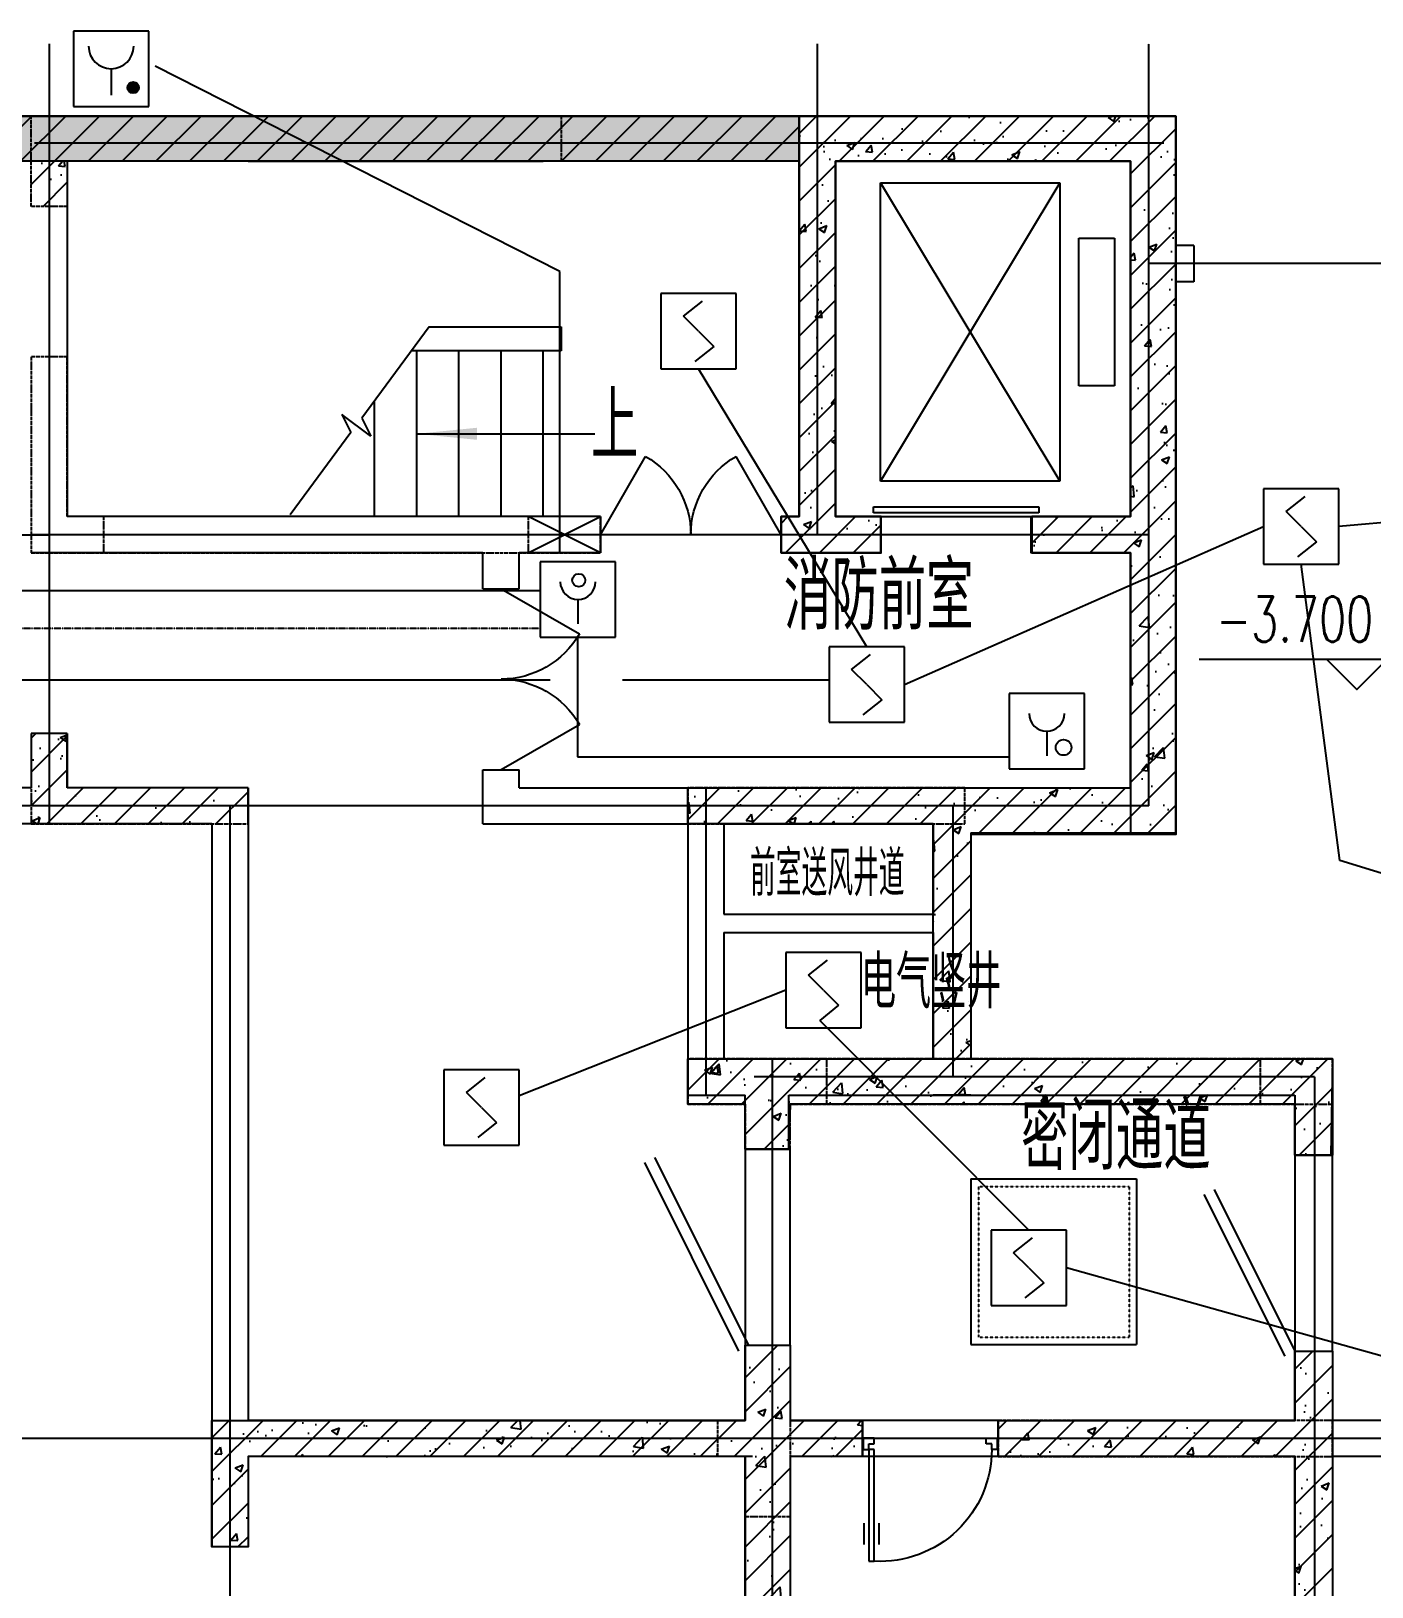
# Model space of a CAD drawing. Extents: x -170759 to 304867, y -311201 to 112352.
# Drawn here: x 97142 to 106043, y -253093 to -242764 of the extents above; entities that cross this region are included whole.
import ezdxf
from ezdxf.enums import TextEntityAlignment as Align

# ---------------------------------------------------------------- set-up
doc = ezdxf.new("R2010")
doc.units = 0
for name, pattern in [('ACAD_ISO04W100', [30.5, 24, -3, 0.5, -3]), ('CENTER2', [1.125, 0.75, -0.125, 0.125, -0.125]), ('DASH', [0.35, 0.25, -0.1]), ('DOTE', [2.42, 2, -0.2, 0.02, -0.2])]:
    doc.linetypes.add(name, pattern=pattern)
doc.layers.get('0').update_dxf_attribs({"linetype": 'CONTINUOUS'})
for name, color, linetype in [('7', 8, 'CONTINUOUS'), ('DOTE', 251, 'CONTINUOUS'), ('EQUIP', 3, 'CONTINUOUS'), ('PUB_DIM', 3, 'CONTINUOUS'), ('STAIR', 2, 'CONTINUOUS'), ('TEX', 7, 'CONTINUOUS'), ('TEXT', 6, 'CONTINUOUS'), ('TXT', 3, 'CONTINUOUS'), ('WALL', 7, 'CONTINUOUS'), ('WINDOW', 151, 'CONTINUOUS'), ('WINDOW_TEXT', 7, 'CONTINUOUS'), ('WZ', 3, 'CONTINUOUS'), ('X', 4, 'CONTINUOUS'), ('ZHU', 251, 'CONTINUOUS'), ('ZXX', 2, 'ACAD_ISO04W100'), ('导线', 1, 'CONTINUOUS'), ('消防', 1, 'CONTINUOUS')]:
    doc.layers.add(name, color=color, linetype=linetype)
doc.styles.add('HZS', font='txt', dxfattribs={"width": 0.7, "bigfont": 'HZS'})
doc.styles.add('HZTXT', font='txt.shx', dxfattribs={"width": 0.8, "bigfont": 'hztxt.shx'})
doc.styles.add('HZXXX', font='romans', dxfattribs={"width": 0.7, "bigfont": 'hzs'})
doc.styles.add('SIMPLEX', font='SIMPLEX.SHX')
doc.styles.add('XC93', font='hzst-e.shx', dxfattribs={"width": 0.75, "bigfont": 'xc93.shx'})
pattern_1 = [(50, (50704.1, -264957.1), (546.554, -47.8173), [57.15, -628.65]), (355, (50704.1, -264957.1), (-105.7285, 573.17), [45.72, -502.92]), (100.451, (50749.67, -264961.1), (440.8275, 525.35), [48.57, -534.27]), (46.1842, (50704.1, -264804.7), (813.237, -126.127), [85.725, -942.975]), (96.6356, (50771.9, -264815.2), (712.213, 742.277), [72.855, -801.405]), (351.184, (50704.1, -264804.7), (712.214, 742.275), [68.58, -754.38]), (21, (50780.3, -264842.8), (454.8446, -306.7966), [57.15, -628.65]), (326, (50780.3, -264842.8), (185.406, 552.564), [45.72, -502.92]), (71.4514, (50818.2, -264868.36), (640.2495, 245.7686), [48.57, -534.27]), (37.5, (50704.12, -264957.1), (9.2658, 253.6651), [0, -496.824, 0, -510.54, 0, -504.825]), (7.5, (50704.12, -264957.1), (200.459, 300.5417), [0, -291.084, 0, -485.394, 0, -192.405]), (327.5, (50534.2, -264957.1), (406.7718, -17.1862), [0, -190.5, 0, -594.36, 0, -788.67]), (317.5, (50458, -264957.1), (444.3875, 76.2795), [0, -247.65, 0, -394.716, 0, -560.07])]
pattern_2 = [(45, (50704.12, -266421.94), (-112.2532, 112.2532), [])]

# ---------------------------------------------------------------- blocks, each defined once
blk = doc.blocks.new('_LINKPT1')
blk.add_line((0, 0), (0, 0))
blk = doc.blocks.new('M_I14YDH')
for p, q in [((0.5, 0.5), (-0.5, 0.5)), ((-0.5, 0.5), (-0.5, -0.5)), ((0.5, -0.5), (0.5, 0.5)), ((-0.2, 0.2), (0.05, 0.4)), ((0, 0), (-0.2, 0.2)), ((0, 0), (0.2, -0.2)), ((0.2, -0.2), (-0.05, -0.4)), ((-0.5, -0.5), (0.5, -0.5))]:
    blk.add_line(p, q)
for p in [(0, 0.5), (-0.5, 0), (0.5, 0), (0, -0.5)]:
    blk.add_blockref('_LINKPT1', p)
at = {"width": 0.8, "flags": 9}
blk.add_attdef('A', (0, 0), '', height=0.00002, dxfattribs=at)
blk = doc.blocks.new('M_A23MCU')
for p, q in [((-0.454, 0.081), (-0.454, 0.905)), ((-0.454, 0.905), (-0.413, 0.905)), ((-0.413, 0.905), (-0.413, 0.081)), ((-0.489, 0.782), (-0.489, 0.624)), ((-0.378, 0.782), (-0.378, 0.624)), ((-0.495, -0.002), (-0.495, 0.081)), ((-0.495, 0.081), (-0.454, 0.081)), ((-0.413, 0.081), (-0.454, 0.081)), ((-0.454, 0.081), (-0.454, 0.039)), ((-0.454, 0.039), (-0.413, 0.039)), ((-0.413, 0.039), (-0.413, -0.002)), ((0.412, 0.039), (0.412, -0.002)), ((0.453, 0.039), (0.412, 0.039)), ((0.453, 0.081), (0.453, 0.039)), ((0.494, 0.081), (0.453, 0.081)), ((0.494, -0.002), (0.494, 0.081)), ((-0.413, -0.002), (-0.495, -0.002)), ((-0.495, -0.002), (-0.495, -0.002)), ((0.412, -0.002), (0.494, -0.002)), ((0.494, -0.002), (0.494, -0.002))]:
    blk.add_line(p, q)
blk.add_arc((-0.372, 0.082), 0.825, 359.9283, 92.866)
blk = doc.blocks.new('_X0AQQ')
for p, q in [((0.5, 0.5), (-0.5, 0.5)), ((-0.5, 0.5), (-0.5, -0.5)), ((0.5, -0.5), (0.5, 0.5)), ((0, 0), (0, -0.324)), ((-0.5, -0.5), (0.5, -0.5))]:
    blk.add_line(p, q)
blk.add_circle((0.223, -0.215), 0.104)
blk.add_arc((0, 0.234), 0.234, 180, 0)
at = {"xscale": 0.002, "yscale": 0.002, "zscale": 0.002}
for p in [(0, 0.5), (-0.5, 0), (0.5, 0), (0, -0.5)]:
    blk.add_blockref('_LINKPT1', p, dxfattribs=at)
at = {"style": 'XC93', "width": 0.75, "flags": 9}
blk.add_attdef('A', (0, 0), '', height=0.00002, dxfattribs=at)
blk = doc.blocks.new('_X1BIG')
for p, q in [((0.5, 0.5), (-0.5, 0.5)), ((-0.5, 0.5), (-0.5, -0.5)), ((0.5, -0.5), (0.5, 0.5)), ((0, 0), (0, -0.324)), ((-0.5, -0.5), (0.5, -0.5))]:
    blk.add_line(p, q)
blk.add_circle((0.012, 0.254), 0.0864)
blk.add_arc((0, 0.234), 0.234, 180, 0)
at = {"xscale": 0.002, "yscale": 0.002, "zscale": 0.002}
for p in [(0, 0.5), (-0.5, 0), (0.5, 0), (0, -0.5)]:
    blk.add_blockref('_LINKPT1', p, dxfattribs=at)
at = {"style": 'XC93', "width": 0.75, "flags": 9}
blk.add_attdef('A', (0, 0), '', height=0.00002, dxfattribs=at)
blk = doc.blocks.new('_DBLK1')
for p, q in [((-0.5, 0), (-0.25, -0.433)), ((0.5, 0), (0.25, -0.433))]:
    blk.add_line(p, q)
for centre, start, end in [((-0.5, 0), 300, 0), ((0.5, 0), 180, 240)]:
    blk.add_arc(centre, 0.5, start, end)
at = {"layer": 'WINDOW_TEXT', "style": 'SIMPLEX', "flags": 9}
blk.add_attdef('A', text='', height=1, dxfattribs=at).set_placement((0, 1.5), align=Align.MIDDLE)
blk = doc.blocks.new('_ARROW')
blk.add_solid([(0, 0), (-1, 0.1), (-1, -0.1)])
blk = doc.blocks.new('M_I17LNN')
for p, q in [((0.5, 0.5), (-0.5, 0.5)), ((-0.5, 0.5), (-0.5, -0.5)), ((0.5, -0.5), (0.5, 0.5)), ((0, 0), (0, -0.35)), ((-0.5, -0.5), (0.5, -0.5))]:
    blk.add_line(p, q)
blk.add_arc((0, 0.3), 0.3, 180, 0)
for p in [(0, 0.5), (-0.5, 0), (0.5, 0), (0, -0.5)]:
    blk.add_blockref('_LINKPT1', p)
at = {"width": 0.8, "flags": 9}
blk.add_attdef('A', (0, 0), '', height=0.00002, dxfattribs=at)
blk = doc.blocks.new('A$C040471D3')
at = {"layer": 'EQUIP'}
blk.add_circle((396, 125), 37.5, dxfattribs=at)
for points in [[(363, 144), (428, 144), (358, 125), (433, 125)], [(363, 106), (428, 106), (358, 125), (433, 125)], [(377, 157), (414, 157), (363, 144), (428, 144)], [(377, 92), (414, 92), (363, 106), (428, 106)], [(396, 162), (396, 162), (377, 157), (414, 157)], [(396, 87), (396, 87), (377, 92), (414, 92)]]:
    blk.add_solid(points, dxfattribs=at)
at = {"layer": 'EQUIP', "xscale": 500, "yscale": 500, "zscale": 500}
blk.add_blockref('M_I17LNN', (250, 250), dxfattribs=at)
blk = doc.blocks.new('A$C0C615F67')
blk.add_blockref('A$C040471D3', (0, 0))

msp = doc.modelspace()

# ---------------------------------------------------------------- hatches: boundary and pattern name
at = {"layer": 'WALL'}
h = msp.add_hatch(dxfattribs=at)
h.set_pattern_fill('AR-CONC', color=256, scale=3, style=0)
h.set_pattern_definition(pattern_1)
h.paths.add_polyline_path([(87481.64473, -243327.46476), (102241.64473, -243327.46476), (102241.64473, -243627.46476), (87481.64473, -243627.46476)])
h = msp.add_hatch(dxfattribs=at)
h.set_pattern_fill('ANSI31', color=256, scale=50, style=0)
h.set_pattern_definition(pattern_2)
h.paths.add_polyline_path([(87481.64473, -243327.46476), (102241.64473, -243327.46476), (102241.64473, -243627.46476), (87481.64473, -243627.46476)])
h = msp.add_hatch(dxfattribs=at)
h.set_pattern_fill('AR-CONC', color=256, scale=3, style=0)
h.set_pattern_definition(pattern_1)
h.paths.add_polyline_path([(102241.64473, -243327.46476), (104741.64473, -243327.46476), (104741.64473, -248097.46476), (103381.64473, -248097.46476), (103381.64473, -249587.46476), (105781.64473, -249587.46476), (105771.64473, -250227.46476), (105531.64473, -250227.46476), (105531.64473, -249887.46476), (102181.64473, -249887.46476), (102171.64473, -250187.46476), (101881.64473, -250187.46476), (101881.64473, -249887.46476), (101501.64473, -249887.46476), (101501.64473, -249586.5813), (103131.64473, -249586.5813), (103131.64473, -248027.46479), (101501.64473, -248027.46479), (101501.64473, -247787.46476), (104441.64473, -247787.46476), (104441.64473, -246227.46476), (103781.84279, -246227.46476), (103781.84279, -245987.46476), (104441.64473, -245987.46476), (104441.64473, -243627.46476), (102481.64473, -243627.46476), (102481.64473, -245987.46476), (102781.84279, -245987.46476), (102781.84279, -246227.46476), (102121.64473, -246227.46476), (102121.64473, -245987.46476), (102241.64473, -245987.46476)])
h = msp.add_hatch(dxfattribs=at)
h.set_pattern_fill('ANSI31', color=256, scale=50, style=0)
h.set_pattern_definition([(45, (50704.12, -265794.55), (-112.2532, 112.2532), [])])
h.paths.add_polyline_path([(102241.64473, -243327.46476), (104741.64473, -243327.46476), (104741.64473, -248097.46476), (103381.64473, -248097.46476), (103381.64473, -249587.46476), (105781.64473, -249587.46476), (105771.64473, -250227.46476), (105531.64473, -250227.46476), (105531.64473, -249887.46476), (102181.64473, -249887.46476), (102171.64473, -250187.46476), (101881.64473, -250187.46476), (101881.64473, -249887.46476), (101501.64473, -249887.46476), (101501.64473, -249586.5813), (103131.64473, -249586.5813), (103131.64473, -248027.46479), (101501.64473, -248027.46479), (101501.64473, -247787.46476), (104441.64473, -247787.46476), (104441.64473, -246227.46476), (103781.84279, -246227.46476), (103781.84279, -245987.46476), (104441.64473, -245987.46476), (104441.64473, -243627.46476), (102481.64473, -243627.46476), (102481.64473, -245987.46476), (102781.84279, -245987.46476), (102781.84279, -246227.46476), (102121.64473, -246227.46476), (102121.64473, -245987.46476), (102241.64473, -245987.46476)])
h = msp.add_hatch(dxfattribs=at)
h.set_pattern_fill('AR-CONC', color=256, scale=3, style=0)
h.set_pattern_definition(pattern_1)
h.paths.add_polyline_path([(92461.64473, -243627.46476), (92341.64473, -243627.46476), (92341.64473, -243927.46476), (92461.64473, -243927.46476)])
h.paths.add_polyline_path([(92581.64473, -243627.46476), (92461.64473, -243627.46476), (92461.64473, -243927.46476), (92581.64473, -243927.46476)])
h.paths.add_polyline_path([(97141.64473, -243927.46476), (97261.64473, -243927.46476), (97261.64473, -243627.46476), (97141.64473, -243627.46476)])
h.paths.add_polyline_path([(97261.64473, -243927.46476), (97381.64473, -243927.46476), (97381.64473, -243627.46476), (97261.64473, -243627.46476)])
h = msp.add_hatch(dxfattribs=at)
h.set_pattern_fill('ANSI31', color=256, scale=50, style=0)
h.set_pattern_definition(pattern_2)
h.paths.add_polyline_path([(92461.64473, -243627.46476), (92341.64473, -243627.46476), (92341.64473, -243927.46476), (92461.64473, -243927.46476)])
h.paths.add_polyline_path([(92581.64473, -243627.46476), (92461.64473, -243627.46476), (92461.64473, -243927.46476), (92581.64473, -243927.46476)])
h.paths.add_polyline_path([(97141.64473, -243927.46476), (97261.64473, -243927.46476), (97261.64473, -243627.46476), (97141.64473, -243627.46476)])
h.paths.add_polyline_path([(97261.64473, -243927.46476), (97381.64473, -243927.46476), (97381.64473, -243627.46476), (97261.64473, -243627.46476)])
h = msp.add_hatch(dxfattribs=at)
h.set_pattern_fill('AR-CONC', color=256, scale=3, style=0)
h.set_pattern_definition(pattern_1)
h.paths.add_polyline_path([(98581.64473, -248027.46476), (98581.64473, -247787.46476), (97381.64473, -247787.46476), (97381.64473, -247427.46476), (97141.64473, -247427.46476), (97141.64473, -248027.46476)])
h.paths.add_polyline_path([(94981.64473, -249987.46476), (94981.64473, -248027.46476), (95341.64473, -248027.46476), (95341.64473, -247787.46476), (94381.64473, -247787.46476), (94381.64473, -248027.46476), (94741.64473, -248027.46476), (94741.64473, -249987.46476)])
h = msp.add_hatch(dxfattribs=at)
h.set_pattern_fill('ANSI31', color=256, scale=50, style=0)
h.set_pattern_definition([(45, (50704.12, -264485.69), (-112.2532, 112.2532), [])])
h.paths.add_polyline_path([(98581.64473, -248027.46476), (98581.64473, -247787.46476), (97381.64473, -247787.46476), (97381.64473, -247427.46476), (97141.64473, -247427.46476), (97141.64473, -248027.46476)])
h.paths.add_polyline_path([(94981.64473, -249987.46476), (94981.64473, -248027.46476), (95341.64473, -248027.46476), (95341.64473, -247787.46476), (94381.64473, -247787.46476), (94381.64473, -248027.46476), (94741.64473, -248027.46476), (94741.64473, -249987.46476)])
h = msp.add_hatch(dxfattribs=at)
h.set_pattern_fill('AR-CONC', color=256, scale=3, style=0)
h.set_pattern_definition(pattern_1)
h.paths.add_polyline_path([(98341.64473, -252827.46476), (98341.64473, -251987.46476), (101881.64473, -251987.46476), (101881.64473, -251487.46476), (102181.64473, -251487.46476), (102181.64473, -251987.46476), (102661.64473, -251987.46476), (102661.64473, -252227.46476), (102181.64473, -252227.46476), (102181.64473, -255877.46476), (105531.64473, -255877.46476), (105531.64473, -252227.46476), (103561.64473, -252227.46476), (103561.64473, -251987.46476), (105531.64473, -251987.46476), (105531.64473, -251527.46476), (105781.64473, -251527.46476), (105781.64473, -257987.46476), (105531.64473, -257987.46476), (105531.64473, -257027.46476), (105211.64473, -257027.46476), (105212.31083, -256787.46661), (105531.64473, -256788.7137), (105531.64473, -256127.46476), (103621.64455, -256127.46476), (103621.64455, -256888.07186), (103431.64455, -256888.07186), (103431.64455, -256538.07186), (103131.64473, -256538.07186), (103131.64473, -256127.46476), (102181.64473, -256127.46476), (102181.64473, -256787.46476), (102511.64473, -256787.46476), (102511.64473, -257027.46476), (101611.64473, -257027.46476), (102181.64473, -257027.46476), (102181.64473, -257987.46476), (101881.64473, -257987.46476), (101881.64473, -257027.46476), (101611.64473, -257027.46476), (101611.64473, -256787.46476), (101881.64473, -256787.46476), (101881.64473, -252227.46476), (98581.64473, -252227.46476), (98581.64473, -252827.46476)])
h = msp.add_hatch(dxfattribs=at)
h.set_pattern_fill('ANSI31', color=256, scale=50, style=0)
h.set_pattern_definition([(45, (50015.15, -264957.1), (-112.2532, 112.2532), [])])
h.paths.add_polyline_path([(98341.64473, -252827.46476), (98341.64473, -251987.46476), (101881.64473, -251987.46476), (101881.64473, -251487.46476), (102181.64473, -251487.46476), (102181.64473, -251987.46476), (102661.64473, -251987.46476), (102661.64473, -252227.46476), (102181.64473, -252227.46476), (102181.64473, -255877.46476), (105531.64473, -255877.46476), (105531.64473, -252227.46476), (103561.64473, -252227.46476), (103561.64473, -251987.46476), (105531.64473, -251987.46476), (105531.64473, -251527.46476), (105781.64473, -251527.46476), (105781.64473, -257987.46476), (105531.64473, -257987.46476), (105531.64473, -257027.46476), (105211.64473, -257027.46476), (105212.31083, -256787.46661), (105531.64473, -256788.7137), (105531.64473, -256127.46476), (103621.64455, -256127.46476), (103621.64455, -256888.07186), (103431.64455, -256888.07186), (103431.64455, -256538.07186), (103131.64473, -256538.07186), (103131.64473, -256127.46476), (102181.64473, -256127.46476), (102181.64473, -256787.46476), (102511.64473, -256787.46476), (102511.64473, -257027.46476), (101611.64473, -257027.46476), (102181.64473, -257027.46476), (102181.64473, -257987.46476), (101881.64473, -257987.46476), (101881.64473, -257027.46476), (101611.64473, -257027.46476), (101611.64473, -256787.46476), (101881.64473, -256787.46476), (101881.64473, -252227.46476), (98581.64473, -252227.46476), (98581.64473, -252827.46476)])

# ---------------------------------------------------------------- linework, layer by layer
at = {"linetype": 'DASH', "ltscale": 0.3}
for p, q in [((103431.14736, -250434.04744, 0), (103431.14736, -251434.04744, 0)), ((103431.14736, -250434.04744, 0), (104431.14736, -250434.04744, 0)), ((104431.14736, -250434.04744, 0), (104431.14736, -251434.04744, 0)), ((103431.14736, -251434.04744, 0), (104431.14736, -251434.04744, 0))]:
    msp.add_line(p, q, dxfattribs=at)
at = {"layer": '7', "color": 253}
for p, q in [((103785.73544, -246227.46476, 0), (103785.73544, -245987.46476, 0)), ((97381.64473, -246227.46476, 0), (97141.64473, -246227.46476, 0)), ((104441.64473, -246227.46476, 0), (103785.73544, -246227.46476, 0)), ((97381.64473, -247427.46476, 0), (97141.64473, -247427.46476, 0)), ((97381.64473, -247787.46476, 0), (97381.64473, -247427.46476, 0)), ((98581.64473, -247787.46476, 0), (97381.64473, -247787.46476, 0)), ((98581.64473, -248027.46476, 0), (98581.64473, -247787.46476, 0))]:
    msp.add_line(p, q, dxfattribs=at)
at = {"layer": '7'}
for p, q in [((101280.35713, -250241.11642, 0), (101905.83467, -251493.62504, 0)), ((101881.64473, -250187.46476, 0), (101881.64473, -251487.46476, 0)), ((102181.64473, -251487.46476, 0), (102181.64473, -250187.46476, 0)), ((105531.64473, -250227.46476, 0), (105531.64473, -251527.46476, 0)), ((105781.64473, -251527.46476, 0), (105781.64473, -250227.46476, 0)), ((103381.14736, -250384.04744, 0), (103381.14736, -251484.04744, 0)), ((103381.14736, -250384.04744, 0), (104481.14736, -250384.04744, 0)), ((104481.14736, -250384.04744, 0), (104481.14736, -251484.04744, 0)), ((104995.52113, -250453.88595, 0), (105531.64473, -251527.46476, 0)), ((104928.42245, -250487.39367, 0), (105464.54606, -251560.97249, 0)), ((103381.14736, -251484.04744, 0), (104481.14736, -251484.04744, 0)), ((103561.64475, -251987.46476, 0), (102661.64475, -251987.46476, 0)), ((103561.64475, -252227.46476, 0), (102661.64475, -252227.46476, 0))]:
    msp.add_line(p, q, dxfattribs=at)
at = {"layer": 'DOTE', "color": 251, "linetype": 'DOTE', "ltscale": 0.5}
for p, q in [((97261.64473, -242847.26599, 0), (97261.64473, -248027.46476, 0)), ((102361.64473, -246107.46476, 0), (102361.64473, -242848.37163, 0)), ((104561.64473, -247907.46476, 0), (104561.64473, -242848.14624, 0)), ((104661.64473, -243507.46476, 0), (97163.64473, -243507.46476, 0)), ((106361.64473, -244307.46476, 0), (104561.64473, -244307.46476, 0)), ((85161.64473, -246107.46476, 0), (97261.64473, -246107.46476, 0)), ((104561.64473, -246107.46476, 0), (97141.64473, -246107.46476, 0)), ((101621.64473, -247787.46476, 0), (101621.64473, -249827.46476, 0)), ((104561.64473, -247907.46476, 0), (94861.64473, -247907.46476, 0)), ((98461.64473, -247907.46476, 0), (98461.64473, -266159.69623, 0)), ((103261.64473, -247907.46476, 0), (103261.64473, -249707.46476, 0)), ((102061.64473, -249587.46476, 0), (102061.64473, -266159.69623, 0)), ((105661.64473, -249707.46476, 0), (101941.64473, -249707.46476, 0)), ((104561.64473, -249707.46476, 0), (102061.64473, -249707.46476, 0)), ((105661.64473, -249707.46476, 0), (105661.64473, -266159.69623, 0)), ((107101.64473, -252107.46476, 0), (94861.64473, -252107.46476, 0))]:
    msp.add_line(p, q, dxfattribs=at)
at = {"layer": 'PUB_DIM', "elevation": 0}
msp.add_lwpolyline([(99701.69186, -245437.46476), (100885.42337, -245437.46476)], dxfattribs=at)
at = {"layer": 'STAIR'}
for p, q in [((98581.69186, -243627.46476, 0), (100541.69186, -243627.46476, 0)), ((103970.92312, -243770.65893, 0), (102781.64473, -245751.46476, 0)), ((102781.64473, -243770.65893, 0), (103970.92312, -245751.46476, 0)), ((102781.64473, -245751.46476, 0), (102781.64473, -243770.65893, 0)), ((102781.64473, -243770.65893, 0), (103970.92312, -243770.65893, 0)), ((103970.92312, -243770.65893, 0), (103970.92312, -245751.46476, 0)), ((104098.04699, -245119.1949, 0), (104098.04699, -244139.1949, 0)), ((104098.04699, -244139.1949, 0), (104334.04699, -244139.1949, 0)), ((104334.04699, -244139.1949, 0), (104334.04699, -245119.1949, 0)), ((99784.43015, -244727.46476, 0), (99336.55079, -245333.25419, 0)), ((99701.69186, -245987.46476, 0), (99701.69186, -244887.46476, 0)), ((99981.69186, -245987.46476, 0), (99981.69186, -244887.46476, 0)), ((100261.69186, -245987.46476, 0), (100261.69186, -244887.46476, 0)), ((100541.69186, -245987.46476, 0), (100541.69186, -244887.46476, 0)), ((104334.04699, -245119.1949, 0), (104098.04699, -245119.1949, 0)), ((99397.3729, -245452.8396, 0), (99204.3892, -245310.16062, 0)), ((99204.3892, -245310.16062, 0), (99265.2113, -245429.74604, 0)), ((99421.69186, -245987.46476, 0), (99421.69186, -245218.0947, 0)), ((99336.55079, -245333.25419, 0), (99397.3729, -245452.8396, 0)), ((99265.2113, -245429.74604, 0), (98861.69186, -245975.53546, 0)), ((103970.92312, -245751.46476, 0), (102781.64473, -245751.46476, 0)), ((102734.02162, -245921.6576, 0), (103832.04584, -245921.6576, 0)), ((102734.02162, -245962.88946, 0), (102734.02162, -245921.6576, 0)), ((103832.04584, -245921.6576, 0), (103832.04584, -245962.88946, 0)), ((100241.69186, -245987.46476, 0), (98581.69186, -245987.46476, 0)), ((100241.69186, -245987.46476, 0), (98581.69186, -245987.46476, 0)), ((103832.04584, -245962.88946, 0), (102734.02162, -245962.88946, 0)), ((102785.73544, -245987.46476, 0), (103785.73544, -245987.46476, 0))]:
    msp.add_line(p, q, dxfattribs=at)
at = {"layer": 'TEXT', "color": 3}
msp.add_lwpolyline([(105743.22584, -246935.26039), (105943.22584, -247135.3393), (106143.22584, -246935.26039), (104897.07694, -246935.26039)], dxfattribs=at)
at = {"layer": 'WALL'}
for p, q in [((104741.64473, -243327.46476, 0), (87481.64473, -243327.46476, 0)), ((104741.64473, -244187.46476, 0), (104741.64473, -243327.46476, 0)), ((104741.64473, -244187.46476, 0), (104741.64473, -243387.46476, 0)), ((97381.64473, -243627.46476, 0), (97381.64473, -245987.46476, 0)), ((100661.64473, -243627.46476, 0), (97381.64473, -243627.46476, 0)), ((102241.64473, -243627.46476, 0), (97381.64473, -243627.46476, 0)), ((102241.64473, -245987.46476, 0), (102241.64473, -243627.46476, 0)), ((102481.64473, -243627.46476, 0), (102481.64473, -245987.46476, 0)), ((104441.64473, -243627.46476, 0), (102481.64473, -243627.46476, 0)), ((104441.64473, -243627.46476, 0), (102481.64473, -243627.46476, 0)), ((104441.64473, -245987.46476, 0), (104441.64473, -243627.46476, 0)), ((104441.64473, -245987.46476, 0), (104441.64473, -243627.46476, 0)), ((104861.64473, -244187.46476, 0), (104741.64473, -244187.46476, 0)), ((104861.64473, -244187.46476, 0), (104741.64473, -244187.46476, 0)), ((104861.64473, -244187.46476, 0), (104861.64473, -244427.46476, 0)), ((104861.64473, -244187.46476, 0), (104861.64473, -244427.46476, 0)), ((104861.64473, -244187.46476, 0), (104861.64473, -244427.46476, 0)), ((104741.64473, -247907.46476, 0), (104741.64473, -244427.46476, 0)), ((104741.64473, -248087.46476, 0), (104741.64473, -244427.46476, 0)), ((104861.64473, -244427.46476, 0), (104741.64473, -244427.46476, 0)), ((104861.64473, -244427.46476, 0), (104741.64473, -244427.46476, 0)), ((99784.43015, -244727.46476, 0), (100661.69186, -244727.46476, 0)), ((100661.69186, -244727.46476, 0), (100661.69186, -244887.46476, 0)), ((100661.69186, -244887.46476, 0), (99666.13707, -244887.46476, 0)), ((97381.64473, -244927.46476, 0), (97381.64473, -245987.46476, 0)), ((100921.64473, -245987.46476, 0), (97381.64473, -245987.46476, 0)), ((100921.64473, -245987.46476, 0), (97381.64473, -245987.46476, 0)), ((100921.64473, -245987.46476, 0), (100921.64473, -246227.46476, 0)), ((100921.64473, -245987.46476, 0), (100921.64473, -246227.46476, 0)), ((102241.64473, -245987.46476, 0), (102121.64473, -245987.46476, 0)), ((102121.64473, -245987.46476, 0), (102121.64473, -246227.46476, 0)), ((102241.64473, -245987.46476, 0), (102121.64473, -245987.46476, 0)), ((102121.64473, -245987.46476, 0), (102121.64473, -246227.46476, 0)), ((102481.64473, -245987.46476, 0), (102785.73544, -245987.46476, 0)), ((102481.64473, -245987.46476, 0), (102785.73544, -245987.46476, 0)), ((102785.73544, -246227.46476, 0), (102785.73544, -245987.46476, 0)), ((102785.73544, -246227.46476, 0), (102785.73544, -245987.46476, 0)), ((103785.73544, -245987.46476, 0), (104441.64473, -245987.46476, 0)), ((103785.73544, -245987.46476, 0), (104441.64473, -245987.46476, 0)), ((103785.73544, -246227.46476, 0), (103785.73544, -245987.46476, 0)), ((103785.73544, -246227.46476, 0), (103785.73544, -245987.46476, 0)), ((97381.64473, -246227.46476, 0), (97141.64473, -246227.46476, 0)), ((97381.64473, -246227.46476, 0), (97141.64473, -246227.46476, 0)), ((97381.64473, -246227.46476, 0), (97141.64473, -246227.46476, 0)), ((100141.64473, -246227.46476, 0), (97381.64473, -246227.46476, 0)), ((100141.64473, -246227.46476, 0), (97381.64473, -246227.46476, 0)), ((97381.64473, -246227.46476, 0), (97381.64473, -246227.46476, 0)), ((97381.64473, -246227.46476, 0), (97381.64473, -246227.46476, 0)), ((100141.64473, -246467.46476, 0), (100141.64473, -246227.46476, 0)), ((100381.64473, -246467.46476, 0), (100381.64473, -246227.46476, 0)), ((100731.64473, -246227.46476, 0), (100381.64473, -246227.46476, 0)), ((100731.64473, -246227.46476, 0), (100381.64473, -246227.46476, 0)), ((100731.64473, -246227.46476, 0), (100381.64473, -246227.46476, 0)), ((100921.64473, -246227.46476, 0), (100381.64473, -246227.46476, 0)), ((102121.64473, -246227.46476, 0), (102785.73544, -246227.46476, 0)), ((102121.64473, -246227.46476, 0), (102785.73544, -246227.46476, 0)), ((103785.73544, -246227.46476, 0), (104441.64473, -246227.46476, 0)), ((103785.73544, -246227.46476, 0), (104441.64473, -246227.46476, 0)), ((104441.64473, -247787.46476, 0), (104441.64473, -246227.46476, 0)), ((104441.64473, -247787.46476, 0), (104441.64473, -246227.46476, 0)), ((100141.64473, -246467.46476, 0), (100381.64473, -246467.46476, 0)), ((97141.64473, -247427.46476, 0), (97141.64473, -247787.46476, 0)), ((97381.64473, -247427.46476, 0), (97141.64473, -247427.46476, 0)), ((97381.64473, -247427.46476, 0), (97381.64473, -247787.46476, 0)), ((100141.64473, -248027.46476, 0), (100141.64473, -247667.46476, 0)), ((100141.64473, -247667.46476, 0), (100381.64473, -247667.46476, 0)), ((100381.64473, -247787.46476, 0), (100381.64473, -247667.46476, 0)), ((97141.64473, -247787.46476, 0), (92581.64473, -247787.46476, 0)), ((98581.64473, -247787.46476, 0), (97381.64473, -247787.46476, 0)), ((98581.64473, -247787.46476, 0), (98581.64473, -251987.46476, 0)), ((100381.64473, -247787.46476, 0), (104441.64473, -247787.46476, 0)), ((101531.03763, -247787.46476, 0), (104441.64473, -247787.46476, 0)), ((98341.64473, -248027.46476, 0), (94981.64473, -248027.46476, 0)), ((98341.64473, -248027.46476, 0), (98341.64473, -252827.46476, 0)), ((100141.64473, -248027.46476, 0), (101501.64473, -248027.46476, 0)), ((101501.64473, -248027.46476, 0), (101501.64473, -249827.46476, 0)), ((101741.64473, -248027.46476, 0), (101741.64473, -248627.46476, 0)), ((101741.64473, -248027.46476, 0), (101741.64473, -248627.46476, 0)), ((101741.64473, -248027.46476, 0), (103131.64473, -248027.46476, 0)), ((102921.64473, -248027.46476, 0), (103131.64473, -248027.46476, 0)), ((103131.64473, -248027.46476, 0), (103131.64473, -248627.46476, 0)), ((103381.64473, -248087.46476, 0), (104741.64473, -248087.46476, 0)), ((103381.64473, -248087.46476, 0), (103381.64473, -249587.46476, 0)), ((101741.64473, -248627.46476, 0), (103131.64473, -248627.46476, 0)), ((101741.64473, -248747.46476, 0), (101741.64473, -249587.46476, 0)), ((101741.64473, -248747.46476, 0), (101741.64473, -249587.46476, 0)), ((101741.64473, -248747.46476, 0), (103131.64473, -248747.46476, 0)), ((103131.64473, -248747.46476, 0), (103131.64473, -249587.46476, 0)), ((101741.64473, -249587.46476, 0), (105781.64473, -249587.46476, 0)), ((101941.64473, -249587.46476, 0), (103121.64473, -249587.46476, 0)), ((105781.64473, -249587.46476, 0), (105781.64473, -250227.46476, 0)), ((101501.64473, -249827.46476, 0), (101881.64473, -249827.46476, 0)), ((101881.64473, -250187.46476, 0), (101881.64473, -249827.46476, 0)), ((102171.64473, -250187.46476, 0), (102171.64473, -249827.46476, 0)), ((102171.64473, -249827.46476, 0), (104101.64473, -249827.46476, 0)), ((103381.64473, -249827.46476, 0), (103131.64473, -249827.46476, 0)), ((103131.64473, -249827.46476, 0), (103371.64473, -249827.46476, 0)), ((103131.64473, -249827.46476, 0), (103381.64473, -249827.46476, 0)), ((103921.64473, -249827.46476, 0), (105531.64473, -249827.46476, 0)), ((105481.64473, -249827.46476, 0), (105501.64473, -249827.46476, 0)), ((105531.64473, -249827.46476, 0), (105531.64473, -250227.46476, 0)), ((101881.64473, -250187.46476, 0), (102171.64473, -250187.46476, 0)), ((101881.64473, -250187.46476, 0), (102181.64473, -250187.46476, 0)), ((105531.64473, -250227.46476, 0), (105781.64473, -250227.46476, 0)), ((105531.64473, -250227.46476, 0), (105771.64473, -250227.46476, 0)), ((105531.64473, -250227.46476, 0), (105771.64473, -250227.46476, 0)), ((105531.64473, -250227.46476, 0), (105781.64473, -250227.46476, 0)), ((101881.64473, -251487.46476, 0), (102181.64473, -251487.46476, 0)), ((101881.64473, -251487.46476, 0), (101881.64473, -251987.46476, 0)), ((102181.64473, -251487.46476, 0), (102181.64473, -251987.46476, 0)), ((105531.64473, -251527.46476, 0), (105781.64473, -251527.46476, 0)), ((105531.64473, -251527.46476, 0), (105531.64473, -251987.46476, 0)), ((105781.64473, -251527.46476, 0), (105781.64473, -251987.46476, 0)), ((101881.64473, -251987.46476, 0), (98581.64473, -251987.46476, 0)), ((102661.64473, -251987.46476, 0), (102181.64473, -251987.46476, 0)), ((102661.64475, -251987.46476, 0), (102541.64475, -251987.46476, 0)), ((102661.64475, -252227.46476, 0), (102661.64475, -251987.46476, 0)), ((103561.64475, -252227.46476, 0), (103561.64475, -251987.46476, 0)), ((103561.64475, -251987.46476, 0), (103561.64475, -251987.46476, 0)), ((103561.64475, -252227.46476, 0), (103561.64475, -251987.46476, 0)), ((105531.64473, -251987.46476, 0), (104101.64473, -251987.46476, 0)), ((106861.64473, -251987.46476, 0), (105781.64473, -251987.46476, 0)), ((101931.64473, -252227.46476, 0), (98581.64473, -252227.46476, 0)), ((101881.64473, -252227.46476, 0), (101881.64473, -256787.46476, 0)), ((102181.64473, -252227.46476, 0), (102181.64473, -255877.46476, 0)), ((102661.64473, -252227.46476, 0), (102181.64473, -252227.46476, 0)), ((103561.64475, -252227.46476, 0), (103561.64475, -252227.46476, 0)), ((105531.64473, -252227.46476, 0), (104101.64473, -252227.46476, 0)), ((105531.64473, -252227.46476, 0), (105531.64473, -255887.46476, 0)), ((105781.64473, -252227.46476, 0), (105781.64473, -257987.46476, 0)), ((107101.64473, -252227.46476, 0), (105781.64473, -252227.46476, 0))]:
    msp.add_line(p, q, dxfattribs=at)
at = {"layer": 'WALL', "color": 7}
msp.add_line((101213.25846, -250274.62415, 0), (101838.736, -251527.13277, 0), dxfattribs=at)
at = {"layer": 'WALL', "elevation": 0}
msp.add_lwpolyline([(102241.64473, -243327.46476), (104741.64473, -243327.46476), (104741.64473, -248097.46476), (103381.64473, -248097.46476), (103381.64473, -249587.46476), (105781.64473, -249587.46476), (105771.64473, -250227.46476), (105531.64473, -250227.46476), (105531.64473, -249887.46476), (102181.64473, -249887.46476), (102171.64473, -250187.46476), (101881.64473, -250187.46476), (101881.64473, -249887.46476), (101501.64473, -249887.46476), (101501.64473, -249586.5813), (103131.64473, -249586.5813), (103131.64473, -248027.46479), (101501.64473, -248027.46479), (101501.64473, -247787.46476), (104441.64473, -247787.46476), (104441.64473, -246227.46476), (103781.84279, -246227.46476), (103781.84279, -245987.46476), (104441.64473, -245987.46476), (104441.64473, -243627.46476), (102481.64473, -243627.46476), (102481.64473, -245987.46476), (102781.84279, -245987.46476), (102781.84279, -246227.46476), (102121.64473, -246227.46476), (102121.64473, -245987.46476), (102241.64473, -245987.46476)], close=True, dxfattribs=at)
msp.add_lwpolyline([(104741.64473, -248087.46476), (104741.64473, -244427.46476), (104741.64473, -244427.46476), (104741.64473, -244187.46476), (104741.64473, -244187.46476), (104741.64473, -243327.46476), (102241.64473, -243327.46476), (102241.64473, -245987.46476), (102121.64473, -245987.46476), (102121.64473, -246227.46476), (102785.73544, -246227.46476), (102785.73544, -245987.46476), (102481.64473, -245987.46476), (102481.64473, -243627.46476), (104441.64473, -243627.46476), (104441.64473, -245987.46476), (103785.73544, -245987.46476), (103785.73544, -246227.46476), (104441.64473, -246227.46476), (104441.64473, -248087.46476), (104741.64473, -248087.46476)], dxfattribs=at)
at = {"layer": 'X', "color": 4}
for p, q in [((100921.64473, -246227.46476, 0), (100441.64473, -245987.46476, 0)), ((100441.64473, -246227.46476, 0), (100921.64473, -245987.46476, 0))]:
    msp.add_line(p, q, dxfattribs=at)
at = {"layer": 'ZHU', "elevation": 0}
msp.add_lwpolyline([(87481.64473, -243327.46476), (102241.64473, -243327.46476), (102241.64473, -243627.46476), (87481.64473, -243627.46476)], close=True, dxfattribs=at)
for points in [[(101881.64473, -256787.46476), (101881.64473, -252227.46476), (98581.64473, -252227.46476), (98581.64473, -252827.46476), (98341.64473, -252827.46476), (98341.64473, -251987.46476), (101881.64473, -251987.46476), (101881.64473, -251487.46476), (102181.64473, -251487.46476), (102181.64473, -251987.46476), (102661.64473, -251987.46476), (102661.64473, -252227.46476), (102181.64473, -252227.46476), (102181.64473, -255877.46476)], [(105531.64473, -255877.46476), (105531.64473, -252227.46476), (103561.64473, -252227.46476), (103561.64473, -251987.46476), (105531.64473, -251987.46476), (105531.64473, -251527.46476), (105781.64473, -251527.46476), (105781.64473, -257987.46476)]]:
    msp.add_lwpolyline(points, dxfattribs=at)
at = {"layer": 'ZXX'}
for p, q in [((97621.64473, -245987.46476, 0), (97621.64473, -246227.46476, 0)), ((100441.64473, -245987.46476, 0), (100441.64473, -246227.46476, 0)), ((102421.64473, -249587.46476, 0), (102421.64473, -249887.46476, 0)), ((105301.64473, -249587.46476, 0), (105301.64473, -249887.46476, 0)), ((101701.64473, -252227.46476, 0), (101701.64473, -251987.46476, 0))]:
    msp.add_line(p, q, dxfattribs=at)
at = {"layer": 'ZXX', "elevation": 0}
for points in [[(97381.64473, -243927.46476), (97141.64473, -243927.46476), (97141.64473, -243327.46476), (100661.64473, -243327.46476), (100661.64473, -243627.46476), (97381.64473, -243627.46476), (97381.64473, -243927.46476)], [(100921.64473, -246227.46476), (100921.64473, -245987.46476), (97381.64473, -245987.46476), (97381.64473, -244927.46476), (97141.64473, -244927.46476), (97141.64473, -246227.46476), (100921.64473, -246227.46476)], [(98581.64473, -248027.46476), (98581.64473, -247787.46476), (97381.64473, -247787.46476), (97381.64473, -247427.46476), (97141.64473, -247427.46476), (97141.64473, -248027.46476), (98581.64473, -248027.46476)], [(103341.64493, -248027.46479), (103341.64493, -247787.46479), (101501.64493, -247787.46479), (101501.64493, -248027.46479), (103341.64493, -248027.46479)], [(105781.64473, -249887.46476), (105781.64473, -249587.46476), (101501.64473, -249587.46476), (101501.64473, -249887.46476), (101881.64473, -249887.46476), (101881.64473, -250187.46476), (102181.64473, -250187.46476), (102181.64473, -249887.46476), (105781.64473, -249887.46476)], [(98581.64473, -252827.46476), (98341.64473, -252827.46476), (98341.64473, -251987.46476), (101881.64473, -251987.46476), (101881.64473, -251487.46476), (102181.64473, -251487.46476), (102181.64473, -252627.46476), (101881.64473, -252627.46476), (101881.64473, -252227.46476), (98581.64473, -252227.46476), (98581.64473, -252827.46476)], [(105781.64473, -252227.46476), (105781.64473, -251987.46476), (103561.64473, -251987.46476), (103561.64473, -252227.46476), (105781.64473, -252227.46476)]]:
    msp.add_lwpolyline(points, dxfattribs=at)
at = {"layer": '导线'}
for p, q in [((102689.4869, -246852.60306), (101573.53885, -245006.87431)), ((107889.54825, -245868.45184), (105824.62017, -246053.62561)), ((102939.4869, -247102.60306), (105324.62017, -246053.62561)), ((105830.42079, -248269.6782), (105574.62017, -246303.62561)), ((94742.03312, -247071.32598), (100586.7769, -247071.32598)), ((101068.93445, -247071.32598), (102439.4869, -247071.32598)), ((108904.0468, -249214.00368), (105830.42079, -248269.6782)), ((102153.18972, -249131.87051), (100382.15647, -249833.61108)), ((103764.85718, -250724.52698), (102378.18972, -249331.87051)), ((108384.44733, -252197.70713), (104014.85718, -250974.52698))]:
    msp.add_line(p, q, dxfattribs=at)
at = {"layer": '消防'}
for p, q in [((100651.64473, -244360.92275, 0), (97964.8566, -242996.93749)), ((100651.64473, -246227.46476, 0), (100651.64473, -244360.92275, 0)), ((94742.03312, -246477.46476, 0), (100521.93784, -246477.46476, 0)), ((100769.36817, -246787.01316, 0), (100769.36817, -247582.78995, 0)), ((100769.36817, -247582.78995, 0), (103634.88741, -247582.78995, 0))]:
    msp.add_line(p, q, dxfattribs=at)
at = {"layer": '消防', "linetype": 'CENTER2'}
msp.add_line((94739.07152, -246727.46476, 0), (100521.93784, -246727.46476, 0), dxfattribs=at)

# ---------------------------------------------------------------- block references
at = {"layer": 'EQUIP', "xscale": 500, "yscale": 500, "zscale": 500}
for name, p in [('M_I14YDH', (101573.53885, -244756.87431)), ('M_I14YDH', (105574.62017, -246053.62561)), ('_X1BIG', (100771.93784, -246537.01316, 0)), ('M_I14YDH', (102689.4869, -247102.60306)), ('_X0AQQ', (103884.88741, -247412.36901, 0)), ('M_I14YDH', (102403.18972, -249131.87051)), ('M_I14YDH', (100132.15647, -249909.97599)), ('M_I14YDH', (103764.85718, -250974.52698))]:
    msp.add_blockref(name, p, dxfattribs=at)
at = {"layer": 'PUB_DIM', "xscale": -400, "yscale": 400, "zscale": 400, "rotation": 359.9999999986576}
msp.add_blockref('_ARROW', (99701.69186, -245437.46476, 0), dxfattribs=at)
at = {"layer": 'WINDOW'}
for name, p, xscale, yscale, zscale, rotation in [('_DBLK1', (101521.64473, -246107.46476, 0), -1200, 1200, 1200, 180), ('_DBLK1', (100262.13022, -247066.52968, 0), 1200, -1200, 1200, 269.9999999999976), ('M_A23MCU', (103111.64475, -252107.46476, 0), -900, 900, 900, 180.0000000047025)]:
    msp.add_blockref(name, p, dxfattribs=dict(at, xscale=xscale, yscale=yscale, zscale=zscale, rotation=rotation))
at = {"layer": '导线'}
msp.add_blockref('A$C0C615F67', (97423.01684, -243263.89844), dxfattribs=at)

# ---------------------------------------------------------------- texts
at = {"layer": 'TEX', "color": 3, "style": 'HZXXX', "text_generation_flag": 6, "width": 0.7}
msp.add_text('电气竖井', height=350, rotation=180, dxfattribs=at).set_placement((102651.39977, -249252.91181))
at = {"layer": 'TEXT', "color": 3, "style": 'HZTXT', "width": 0.7}
msp.add_text('-3.700', height=300, dxfattribs=at).set_placement((105008.10444, -246818.10113))
at = {"layer": 'TXT', "color": 3, "linetype": 'Continuous', "style": 'HZTXT', "width": 0.7}
for s, p in [('上', (100857.67152, -245608.12571, 0)), ('消防前室', (102139.17132, -246737.87737, 0)), ('密闭通道', (103713.29462, -250325.64685, 0))]:
    msp.add_text(s, height=450, dxfattribs=at).set_placement(p)
at = {"layer": 'WZ', "style": 'HZS', "width": 0.6}
msp.add_text('  前室送风井道', height=300, dxfattribs=at).set_placement((101593.86301, -248505.50406))

doc.saveas('drawing.dxf')
